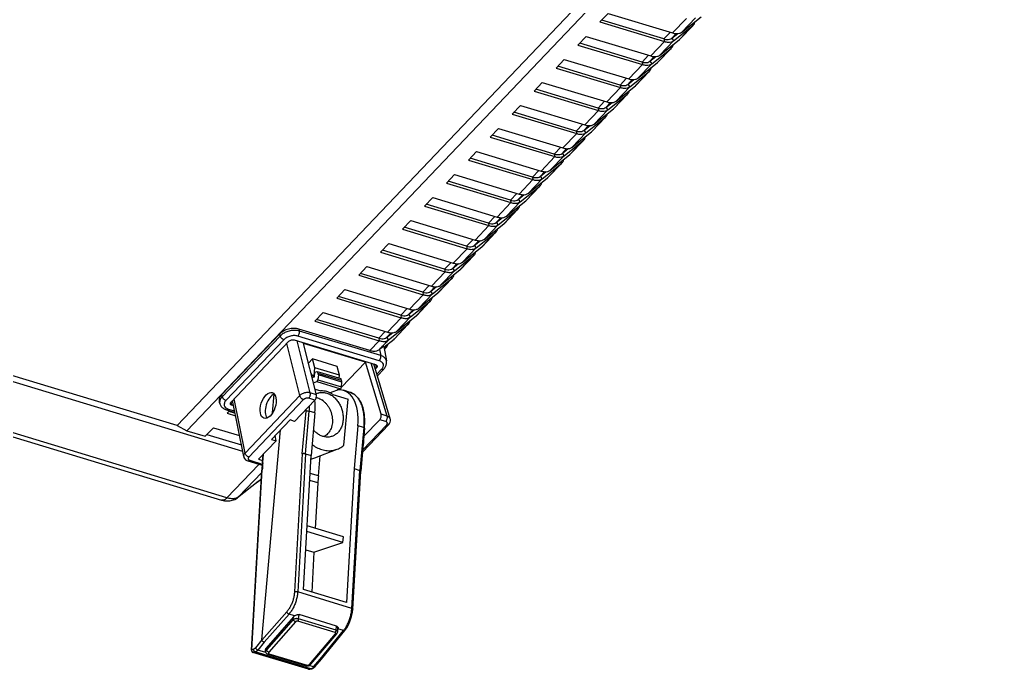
# Model space of a CAD drawing. Header units: millimetres. Extents: x 14343 to 15285, y -9166 to -7819.
# Drawn here: x 14652.8 to 14780.5, y -8918.6 to -8834.4 of the extents above; entities that cross this region are included whole.
import ezdxf

# ---------------------------------------------------------------- set-up
doc = ezdxf.new("R2010")
doc.units = ezdxf.units.MM

# ---------------------------------------------------------------- blocks, each defined once
blk = doc.blocks.new('u9')
at = {"color": 7, "linetype": 'Continuous'}
for p, q in [((122.87, 425.504), (121.991, 424.507)), ((123.025, 425.521), (122.149, 424.527)), ((122.986, 425.616), (122.87, 425.504)), ((123.025, 425.521), (123.612, 425.343)), ((123.526, 425.829), (123.261, 425.76)), ((123.631, 425.825), (123.367, 425.757)), ((123.367, 425.757), (130.575, 423.574)), ((123.631, 425.825), (130.821, 423.648)), ((123.688, 425.825), (130.878, 423.648)), ((128.803, 423.811), (123.846, 425.311)), ((128.957, 423.879), (124, 425.38)), ((121.989, 424.505), (118.965, 420.783)), ((122.149, 424.527), (119.127, 420.809)), ((123.397, 425.186), (120.007, 421.226)), ((123.558, 425.21), (120.168, 421.25)), ((121.989, 424.505), (121.991, 424.507)), ((125.355, 419.679), (128.831, 423.613)), ((125.632, 419.023), (129.179, 423.11)), ((125.662, 419.383), (129.138, 423.317)), ((129.138, 423.317), (129.104, 423.024)), ((129.243, 423.453), (129.208, 423.153)), ((129.218, 423.646), (130.249, 423.333)), ((129.428, 422.323), (130.249, 423.333)), ((131.035, 423.29), (129.675, 399.977)), ((131.09, 423.344), (129.73, 400.03)), ((129.738, 422.031), (130.564, 423.047)), ((130.575, 423.574), (130.821, 423.648)), ((130.789, 423.216), (131.035, 423.29)), ((126.204, 418.666), (129.428, 422.323)), ((126.509, 418.377), (129.737, 422.038)), ((129.738, 422.031), (127.304, 394.781)), ((119.127, 420.809), (119.857, 420.588)), ((119.84, 420.498), (119.857, 420.588)), ((119.892, 420.956), (119.857, 420.404)), ((120.034, 420.223), (124.906, 418.748)), ((120.09, 420.774), (120.055, 420.221)), ((120.09, 420.774), (124.955, 419.301)), ((120.202, 421.055), (125.066, 419.582)), ((124.955, 419.301), (124.903, 418.748)), ((125.662, 419.383), (125.628, 419.024)), ((117.941, 418.018), (116.896, 400.115)), ((118.061, 417.929), (117.016, 400.028)), ((118.061, 417.929), (125.083, 415.803)), ((125.474, 418.887), (126.204, 418.666)), ((117.761, 399.803), (118.741, 417.191)), ((118.741, 417.191), (124.343, 415.495)), ((122.972, 410.642), (123.264, 415.822)), ((124.343, 415.495), (123.335, 398.115)), ((124.08, 397.89), (125.083, 415.803)), ((124.494, 397.88), (125.497, 415.801)), ((122.972, 410.642), (119.208, 409.392)), ((124.043, 410.318), (122.972, 410.642)), ((119.208, 409.392), (119.143, 408.663)), ((119.208, 409.392), (123.906, 407.969)), ((119.143, 408.663), (123.864, 407.234)), ((122.465, 401.652), (122.798, 407.557)), ((130.108, 399.244), (134.25, 403.592)), ((130.197, 401.475), (132.875, 403.573)), ((132.76, 403.469), (132.872, 403.57)), ((133.244, 403.8), (132.875, 403.573)), ((133.878, 403.984), (133.244, 403.8)), ((134.25, 403.592), (237.384, 372.364)), ((237.413, 372.863), (134.971, 403.881)), ((129.746, 400.304), (132.76, 403.469)), ((130.086, 401.374), (132.76, 403.469)), ((122.465, 401.652), (123.522, 401.332)), ((130.086, 401.374), (129.79, 401.063)), ((129.79, 401.075), (130.008, 401.303)), ((130.198, 401.475), (130.007, 401.302)), ((130.008, 401.303), (130.008, 401.303)), ((116.401, 394.57), (116.896, 400.116)), ((116.521, 394.486), (117.016, 400.028)), ((117.761, 399.803), (117.016, 400.028)), ((117.266, 394.261), (117.761, 399.803)), ((122.398, 400.736), (122.165, 398.128)), ((122.398, 400.736), (123.468, 400.412)), ((129.71, 399.727), (129.73, 400.03)), ((130.152, 398.582), (127.872, 396.189)), ((129.602, 399.001), (129.504, 397.903)), ((129.657, 399.045), (129.56, 397.961)), ((129.607, 399.05), (129.602, 399.001)), ((130.152, 398.582), (129.629, 398.74)), ((131.296, 398.715), (129.67, 399.207)), ((131.536, 398.811), (129.684, 399.372)), ((116.675, 397.645), (113.271, 394.071)), ((116.652, 397.378), (113.538, 394.109)), ((122.868, 398.397), (119.956, 397.283)), ((122.84, 392.573), (123.335, 398.115)), ((124.08, 397.89), (123.335, 398.115)), ((124.08, 397.89), (123.585, 392.348)), ((124.494, 397.88), (123.998, 392.33)), ((124.315, 390.845), (131.412, 398.296)), ((124.813, 390.332), (131.909, 397.782)), ((131.909, 397.782), (133.322, 390.739)), ((132.084, 398.245), (133.543, 390.971)), ((237.001, 365.818), (132.225, 397.543)), ((116.573, 396.498), (116.477, 396.397)), ((116.477, 396.397), (116.562, 396.371)), ((119.086, 396.764), (118.553, 390.79)), ((126.076, 393.491), (128.472, 396.007)), ((128.472, 396.007), (127.872, 396.189)), ((127.872, 396.189), (128.011, 395.522)), ((136.853, 395.368), (132.39, 396.719)), ((33.426, 283.574), (139.453, 394.89)), ((116.493, 395.602), (114.443, 393.45)), ((120.692, 394.404), (120.76, 394.634)), ((136.018, 394.491), (132.632, 395.516)), ((136.018, 394.491), (137.082, 395.608)), ((139.453, 394.89), (137.082, 395.608)), ((140.71, 394.2), (139.453, 394.89)), ((34.911, 283.125), (140.71, 394.2)), ((113.653, 393.689), (114.443, 393.45)), ((116.521, 394.486), (117.266, 394.261)), ((122.841, 390.907), (125.475, 393.673)), ((125.475, 393.673), (126.076, 393.491)), ((140.71, 394.2), (236.957, 365.057)), ((113.071, 393.332), (115.206, 386.225)), ((113.467, 392.998), (114.267, 392.756)), ((113.467, 392.998), (115.531, 386.127)), ((114.267, 392.756), (116.306, 385.968)), ((122.84, 392.573), (123.585, 392.348)), ((128.339, 392.561), (128.122, 390.132)), ((134.237, 392.622), (133.146, 392.952)), ((133.212, 392.622), (134.008, 392.381)), ((134.318, 392.17), (133.237, 392.497)), ((134.077, 392.074), (133.273, 392.317)), ((133.921, 392.29), (134.237, 392.622)), ((121.776, 391.013), (121.966, 390.866)), ((122.841, 390.907), (123.631, 390.668)), ((133.723, 391.161), (126.214, 383.277)), ((126.874, 383.077), (134.384, 390.961)), ((133.409, 391.641), (133.608, 391.581)), ((133.608, 391.581), (133.704, 391.156)), ((135.25, 391.161), (135.172, 391.406)), ((118.27, 389.907), (119.146, 389.642)), ((120.529, 390.192), (118.553, 390.79)), ((120.95, 389.949), (119.542, 389.438)), ((119.648, 389.477), (119.745, 389.579)), ((122.824, 389.497), (122.076, 389.724)), ((122.644, 390.219), (123.445, 389.977)), ((122.644, 390.219), (124.306, 383.546)), ((123.445, 389.977), (125.127, 383.221)), ((124.813, 390.332), (126.496, 383.573)), ((127.364, 382.594), (134.874, 390.478)), ((127.44, 382.34), (134.95, 390.224)), ((134.95, 390.224), (134.874, 390.478)), ((116.306, 385.968), (119.415, 389.232)), ((119.411, 389.21), (119.354, 388.575)), ((119.354, 388.575), (122.402, 387.652)), ((119.379, 388.366), (122.428, 387.442)), ((119.379, 388.366), (119.482, 388.118)), ((122.458, 388.287), (119.411, 389.21)), ((122.595, 388.514), (119.542, 389.438)), ((122.402, 387.652), (122.458, 388.287)), ((123.033, 388.659), (122.595, 388.514)), ((114.75, 387.742), (113.928, 386.879)), ((114.806, 387.558), (114.195, 386.916)), ((122.538, 387.193), (119.482, 388.118)), ((119.691, 388.055), (119.658, 387.689)), ((119.658, 387.689), (122.858, 386.72)), ((119.658, 387.689), (119.945, 386.542)), ((122.428, 387.442), (122.538, 387.193)), ((122.842, 387.286), (122.538, 387.193)), ((122.895, 387.875), (122.842, 387.286)), ((122.948, 387.731), (122.858, 386.72)), ((122.884, 387.751), (122.948, 387.731)), ((122.982, 387.766), (122.887, 387.795)), ((123.078, 387.805), (122.893, 387.861)), ((123.202, 387.977), (122.895, 387.875)), ((122.982, 387.766), (122.948, 387.731)), ((123.322, 387.499), (123.309, 387.485)), ((113.901, 383.975), (113.565, 385.835)), ((114.501, 385.803), (125.06, 382.606)), ((114.855, 386.716), (115.01, 386.878)), ((114.97, 386.296), (114.855, 386.716)), ((125.529, 383.099), (114.971, 386.296)), ((116.306, 385.968), (124.306, 383.546)), ((119.945, 386.542), (123.145, 385.573)), ((122.858, 386.72), (123.145, 385.573)), ((123.665, 386.119), (123.145, 385.573)), ((114.307, 385.143), (124.866, 381.946)), ((114.47, 384.339), (114.307, 385.143)), ((115.702, 384.477), (114.495, 383.209)), ((115.702, 384.477), (124.919, 381.686)), ((113.891, 384.031), (112.571, 382.983)), ((113.635, 384.1), (113.556, 384.028)), ((113.597, 384.072), (113.556, 384.028)), ((113.848, 384.269), (113.635, 384.1)), ((113.699, 384.167), (113.635, 384.1)), ((113.775, 383.932), (113.635, 384.1)), ((113.838, 384.324), (113.693, 384.172)), ((113.84, 384.315), (113.786, 384.259)), ((122.859, 380.676), (114.495, 383.209)), ((114.551, 382.882), (114.495, 383.209)), ((112.23, 381.984), (109.726, 379.997)), ((112.23, 381.984), (110.45, 380.115)), ((112.492, 382.911), (110.785, 381.119)), ((113.294, 383.101), (110.79, 381.114)), ((112.571, 382.983), (110.79, 381.114)), ((113.431, 382.092), (111.65, 380.222)), ((113.551, 382.792), (112.755, 382.16)), ((112.966, 382.178), (113.551, 382.792)), ((113.551, 382.792), (113.294, 383.101)), ((121.795, 379.559), (113.431, 382.092)), ((113.716, 382.005), (114.551, 382.882)), ((114.551, 382.882), (122.63, 380.436)), ((124.919, 381.686), (124.866, 381.946)), ((127.44, 382.34), (127.364, 382.594)), ((110.79, 381.114), (110.711, 381.042)), ((110.753, 381.085), (110.711, 381.042)), ((110.927, 380.95), (110.79, 381.114)), ((121.795, 379.559), (122.859, 380.676)), ((109.647, 379.925), (107.94, 378.133)), ((110.45, 380.115), (107.946, 378.127)), ((109.726, 379.997), (107.946, 378.127)), ((110.706, 379.806), (109.91, 379.174)), ((110.121, 379.192), (110.706, 379.806)), ((110.706, 379.806), (110.45, 380.115)), ((110.872, 379.019), (111.707, 379.896)), ((120.015, 377.69), (111.65, 380.222)), ((111.707, 379.896), (111.65, 380.222)), ((111.707, 379.896), (119.786, 377.449)), ((109.386, 378.998), (106.882, 377.011)), ((109.386, 378.998), (107.605, 377.128)), ((107.946, 378.127), (107.867, 378.055)), ((107.908, 378.099), (107.867, 378.055)), ((108.082, 377.963), (107.946, 378.127)), ((110.586, 379.105), (108.806, 377.236)), ((118.951, 376.573), (110.586, 379.105)), ((106.803, 376.938), (105.096, 375.146)), ((107.605, 377.128), (105.101, 375.141)), ((106.882, 377.011), (105.101, 375.141)), ((107.862, 376.82), (107.066, 376.188)), ((107.277, 376.205), (107.862, 376.82)), ((107.862, 376.82), (107.605, 377.128)), ((108.027, 376.033), (108.862, 376.909)), ((117.17, 374.703), (108.806, 377.236)), ((108.862, 376.909), (108.806, 377.236)), ((108.862, 376.909), (116.941, 374.463)), ((118.951, 376.573), (120.015, 377.69)), ((106.541, 376.011), (104.037, 374.024)), ((106.541, 376.011), (104.761, 374.142)), ((107.742, 376.119), (105.961, 374.249)), ((116.106, 373.586), (107.742, 376.119)), ((105.101, 375.141), (105.022, 375.069)), ((105.064, 375.112), (105.022, 375.069)), ((105.238, 374.977), (105.101, 375.141)), ((114.325, 371.717), (105.961, 374.249)), ((106.018, 373.923), (105.961, 374.249)), ((116.106, 373.586), (117.17, 374.703)), ((103.697, 373.025), (101.193, 371.038)), ((103.697, 373.025), (101.916, 371.156)), ((103.958, 373.952), (102.251, 372.16)), ((104.761, 374.142), (102.257, 372.155)), ((104.037, 374.024), (102.257, 372.155)), ((104.897, 373.133), (103.117, 371.263)), ((105.017, 373.833), (104.221, 373.201)), ((104.432, 373.219), (105.017, 373.833)), ((105.017, 373.833), (104.761, 374.142)), ((113.262, 370.6), (104.897, 373.133)), ((105.183, 373.046), (106.018, 373.923)), ((106.018, 373.923), (114.097, 371.477)), ((102.257, 372.155), (102.178, 372.082)), ((102.219, 372.126), (102.178, 372.082)), ((102.393, 371.99), (102.257, 372.155)), ((113.262, 370.6), (114.325, 371.717)), ((101.114, 370.966), (99.407, 369.173)), ((101.916, 371.156), (99.412, 369.168)), ((101.193, 371.038), (99.412, 369.168)), ((102.173, 370.847), (101.377, 370.215)), ((101.588, 370.233), (102.173, 370.847)), ((102.173, 370.847), (101.916, 371.156)), ((102.338, 370.06), (103.173, 370.936)), ((111.481, 368.73), (103.117, 371.263)), ((103.173, 370.936), (103.117, 371.263)), ((103.173, 370.936), (111.252, 368.49)), ((100.852, 370.039), (98.348, 368.051)), ((100.852, 370.039), (99.072, 368.169)), ((99.412, 369.168), (99.333, 369.096)), ((99.375, 369.14), (99.333, 369.096)), ((99.549, 369.004), (99.412, 369.168)), ((102.053, 370.146), (100.272, 368.277)), ((110.417, 367.614), (102.053, 370.146)), ((98.269, 367.979), (96.562, 366.187)), ((99.072, 368.169), (96.568, 366.182)), ((98.348, 368.051), (96.568, 366.182)), ((99.328, 367.86), (98.532, 367.228)), ((98.743, 367.246), (99.328, 367.86)), ((99.328, 367.86), (99.072, 368.169)), ((99.494, 367.073), (100.329, 367.95)), ((108.636, 365.744), (100.272, 368.277)), ((100.329, 367.95), (100.272, 368.277)), ((100.329, 367.95), (108.408, 365.504)), ((110.417, 367.614), (111.481, 368.73)), ((98.008, 367.052), (95.504, 365.065)), ((98.008, 367.052), (96.227, 365.183)), ((99.208, 367.16), (97.427, 365.29)), ((107.573, 364.627), (99.208, 367.16)), ((96.568, 366.182), (96.489, 366.11)), ((96.53, 366.153), (96.489, 366.11)), ((96.704, 366.018), (96.568, 366.182)), ((105.792, 362.758), (97.427, 365.29)), ((97.484, 364.964), (97.427, 365.29)), ((107.573, 364.627), (108.636, 365.744)), ((95.163, 364.066), (92.659, 362.079)), ((95.163, 364.066), (93.383, 362.196)), ((95.425, 364.993), (93.718, 363.201)), ((96.227, 365.183), (93.723, 363.195)), ((95.504, 365.065), (93.723, 363.195)), ((96.364, 364.173), (94.583, 362.304)), ((96.484, 364.874), (95.688, 364.242)), ((95.899, 364.26), (96.484, 364.874)), ((96.484, 364.874), (96.227, 365.183)), ((104.728, 361.641), (96.364, 364.173)), ((96.649, 364.087), (97.484, 364.964)), ((97.484, 364.964), (105.563, 362.517)), ((93.723, 363.195), (93.644, 363.123)), ((93.686, 363.167), (93.644, 363.123)), ((93.86, 363.031), (93.723, 363.195)), ((104.728, 361.641), (105.792, 362.758)), ((92.58, 362.006), (90.873, 360.214)), ((93.383, 362.196), (90.879, 360.209)), ((92.659, 362.079), (90.879, 360.209)), ((93.639, 361.888), (92.843, 361.256)), ((93.054, 361.274), (93.639, 361.888)), ((93.639, 361.888), (93.383, 362.196)), ((93.805, 361.101), (94.639, 361.977)), ((102.947, 359.771), (94.583, 362.304)), ((94.639, 361.977), (94.583, 362.304)), ((94.639, 361.977), (102.719, 359.531)), ((92.319, 361.08), (89.815, 359.092)), ((92.319, 361.08), (90.538, 359.21)), ((90.879, 360.209), (90.8, 360.137)), ((90.841, 360.18), (90.8, 360.137)), ((91.015, 360.045), (90.879, 360.209)), ((93.519, 361.187), (91.738, 359.318)), ((101.884, 358.654), (93.519, 361.187)), ((89.736, 359.02), (88.029, 357.228)), ((90.538, 359.21), (88.034, 357.223)), ((89.815, 359.092), (88.034, 357.223)), ((90.795, 358.901), (89.998, 358.269)), ((90.21, 358.287), (90.795, 358.901)), ((90.795, 358.901), (90.538, 359.21)), ((90.96, 358.114), (91.795, 358.991)), ((100.103, 356.785), (91.738, 359.318)), ((91.795, 358.991), (91.738, 359.318)), ((91.795, 358.991), (99.874, 356.545)), ((101.884, 358.654), (102.947, 359.771)), ((89.474, 358.093), (86.97, 356.106)), ((89.474, 358.093), (87.694, 356.224)), ((90.675, 358.201), (88.894, 356.331)), ((99.039, 355.668), (90.675, 358.201)), ((88.034, 357.223), (87.955, 357.15)), ((87.997, 357.194), (87.955, 357.15)), ((88.171, 357.058), (88.034, 357.223)), ((97.258, 353.798), (88.894, 356.331)), ((88.95, 356.004), (88.894, 356.331)), ((99.039, 355.668), (100.103, 356.785)), ((86.63, 355.107), (84.126, 353.119)), ((86.63, 355.107), (84.849, 353.237)), ((86.891, 356.034), (85.184, 354.241)), ((87.694, 356.224), (85.19, 354.236)), ((86.97, 356.106), (85.19, 354.236)), ((87.83, 355.214), (86.049, 353.345)), ((87.95, 355.915), (87.154, 355.283)), ((87.365, 355.301), (87.95, 355.915)), ((87.95, 355.915), (87.694, 356.224)), ((96.195, 352.682), (87.83, 355.214)), ((88.115, 355.128), (88.95, 356.004)), ((88.95, 356.004), (97.029, 353.558)), ((85.19, 354.236), (85.111, 354.164)), ((85.152, 354.208), (85.111, 354.164)), ((85.326, 354.072), (85.19, 354.236)), ((96.195, 352.682), (97.258, 353.798)), ((84.047, 353.047), (82.34, 351.255)), ((84.849, 353.237), (82.345, 351.25)), ((84.126, 353.119), (82.345, 351.25)), ((85.106, 352.928), (84.309, 352.297)), ((84.521, 352.314), (85.106, 352.928)), ((85.106, 352.928), (84.849, 353.237)), ((85.271, 352.141), (86.106, 353.018)), ((94.414, 350.812), (86.049, 353.345)), ((86.106, 353.018), (86.049, 353.345)), ((86.106, 353.018), (94.185, 350.572)), ((83.785, 352.12), (81.281, 350.133)), ((83.785, 352.12), (82.005, 350.251)), ((82.345, 351.25), (82.266, 351.178)), ((82.308, 351.221), (82.266, 351.178)), ((82.482, 351.086), (82.345, 351.25)), ((84.986, 352.228), (83.205, 350.358)), ((93.35, 349.695), (84.986, 352.228)), ((81.202, 350.061), (79.495, 348.269)), ((82.005, 350.251), (79.501, 348.264)), ((81.281, 350.133), (79.501, 348.264)), ((82.261, 349.942), (81.465, 349.31)), ((81.676, 349.328), (82.261, 349.942)), ((82.261, 349.942), (82.005, 350.251)), ((82.426, 349.155), (83.261, 350.032)), ((91.569, 347.826), (83.205, 350.358)), ((83.261, 350.032), (83.205, 350.358)), ((83.261, 350.032), (91.34, 347.585)), ((93.35, 349.695), (94.414, 350.812)), ((80.941, 349.134), (78.437, 347.147)), ((80.941, 349.134), (79.16, 347.264)), ((82.141, 349.241), (80.36, 347.372)), ((90.505, 346.709), (82.141, 349.241)), ((79.501, 348.264), (79.422, 348.191)), ((79.463, 348.235), (79.422, 348.191)), ((79.637, 348.099), (79.501, 348.264)), ((90.505, 346.709), (91.569, 347.826)), ((78.096, 346.148), (75.592, 344.16)), ((78.096, 346.148), (76.316, 344.278)), ((78.358, 347.074), (76.651, 345.282)), ((79.16, 347.264), (76.656, 345.277)), ((78.437, 347.147), (76.656, 345.277)), ((79.297, 346.255), (77.516, 344.386)), ((79.417, 346.956), (78.62, 346.324)), ((78.832, 346.342), (79.417, 346.956)), ((79.417, 346.956), (79.16, 347.264)), ((87.661, 343.722), (79.297, 346.255)), ((79.582, 346.169), (80.417, 347.045)), ((88.725, 344.839), (80.36, 347.372)), ((80.417, 347.045), (80.36, 347.372)), ((80.417, 347.045), (88.496, 344.599)), ((76.656, 345.277), (76.577, 345.205)), ((76.618, 345.249), (76.577, 345.205)), ((76.793, 345.113), (76.656, 345.277)), ((87.661, 343.722), (88.725, 344.839)), ((75.513, 344.088), (73.806, 342.296)), ((76.316, 344.278), (73.812, 342.291)), ((75.592, 344.16), (73.812, 342.291)), ((76.572, 343.969), (75.776, 343.337)), ((75.987, 343.355), (76.572, 343.969)), ((76.572, 343.969), (76.316, 344.278)), ((76.737, 343.182), (77.572, 344.059)), ((85.88, 341.853), (77.516, 344.386)), ((77.572, 344.059), (77.516, 344.386)), ((77.572, 344.059), (85.651, 341.613)), ((75.252, 343.161), (72.748, 341.174)), ((75.252, 343.161), (73.471, 341.292)), ((73.812, 342.291), (73.732, 342.219)), ((73.948, 342.127), (73.812, 342.291)), ((76.452, 343.269), (74.671, 341.399)), ((84.816, 340.736), (76.452, 343.269)), ((73.774, 342.262), (73.732, 342.219)), ((84.816, 340.736), (85.88, 341.853))]:
    blk.add_line(p, q, dxfattribs=at)
for points in [[(123.261, 425.76), (123.158, 425.724), (122.986, 425.616)], [(124, 425.38), (123.918, 425.397), (123.804, 425.398), (123.688, 425.374), (123.575, 425.327), (123.472, 425.259), (123.397, 425.186)], [(129.243, 423.454), (129.242, 423.557), (129.217, 423.647), (129.173, 423.727), (129.111, 423.795), (129.032, 423.849), (128.957, 423.879)], [(118.965, 420.783), (118.715, 420.437), (118.465, 419.991), (118.258, 419.506), (118.098, 418.996), (117.99, 418.475), (117.941, 418.018)], [(120.007, 421.226), (119.954, 421.152), (119.911, 421.056), (119.892, 420.956)], [(134.971, 403.881), (134.593, 403.969), (133.878, 403.984)], [(129.657, 399.045), (129.683, 399.357), (129.71, 399.727)], [(132.084, 398.244), (132.056, 398.347), (131.974, 398.504), (131.853, 398.64), (131.694, 398.748), (131.537, 398.811)], [(113.271, 394.071), (113.171, 393.945), (113.086, 393.778), (113.046, 393.604), (113.049, 393.432), (113.072, 393.331)], [(116.401, 394.57), (116.364, 393.682), (116.427, 392.767), (116.597, 391.933), (116.868, 391.218), (117.231, 390.638), (117.678, 390.205), (118.195, 389.932), (118.272, 389.907)]]:
    blk.add_lwpolyline(points, dxfattribs=at)
for centre, radius, start, end in [((123.536, 425.189), 0.593, 116.03367, 118.76519), ((123.601, 425.538), 0.3, 91.62834, 104.52004), ((123.571, 425.654), 0.18, 93.31185, 104.57025), ((123.601, 425.537), 0.301, 73.19759, 91.58194), ((123.662, 425.744), 0.0855, 72.81014, 79.94968), ((130.791, 423.361), 0.3, 356.67543, 73.15322), ((121.908, 418.541), 3.588, 140.79355, 142.64446), ((97.873, 401.838), 31.856, 354.97931, 356.65105), ((123.945, 395.584), 3.013, 101.22304, 110.95434), ((132.23, 391.567), 8.681, 174.8405, 179.42098), ((132.552, 391.566), 8.588, 174.89279, 176.38343), ((118.76, 391.525), 1.69, 249.70093, 253.13606), ((121.907, 391.721), 1.806, 286.92673, 295.25313), ((123.087, 392.508), 1.97, 253.14007, 257.65622), ((115.025, 382.112), 9.876, 32.69621, 35.00304), ((114.153, 383.467), 0.819, 143.08873, 153.62867), ((114.136, 383.48), 0.797, 136.6171, 143.09633), ((113.049, 382.384), 0.767, 132.37257, 136.60688), ((113.03, 382.405), 0.738, 128.45051, 132.37169), ((111.308, 380.481), 0.819, 143.08873, 153.62867), ((111.291, 380.494), 0.797, 136.6171, 143.09633), ((110.205, 379.398), 0.767, 132.37257, 136.60688), ((110.186, 379.419), 0.738, 128.45051, 132.37169), ((108.447, 377.507), 0.797, 136.6171, 143.09633), ((107.36, 376.411), 0.767, 132.37257, 136.60688), ((107.341, 376.432), 0.738, 128.45051, 132.37169), ((108.464, 377.494), 0.819, 143.08873, 153.62867), ((105.619, 374.508), 0.819, 143.08873, 153.62867), ((105.602, 374.521), 0.797, 136.6171, 143.09633), ((104.516, 373.425), 0.767, 132.37257, 136.60688), ((104.497, 373.446), 0.738, 128.45051, 132.37169), ((102.775, 371.521), 0.819, 143.08873, 153.62867), ((102.757, 371.534), 0.797, 136.6171, 143.09633), ((101.671, 370.439), 0.767, 132.37257, 136.60688), ((101.652, 370.46), 0.738, 128.45051, 132.37169), ((99.913, 368.548), 0.797, 136.6171, 143.09633), ((98.827, 367.452), 0.767, 132.37257, 136.60688), ((98.808, 367.473), 0.738, 128.45051, 132.37169), ((99.93, 368.535), 0.819, 143.08873, 153.62867), ((97.086, 365.549), 0.819, 143.08873, 153.62867), ((97.068, 365.562), 0.797, 136.6171, 143.09633), ((95.982, 364.466), 0.767, 132.37257, 136.60688), ((95.963, 364.487), 0.738, 128.45051, 132.37169), ((94.241, 362.562), 0.819, 143.08873, 153.62867), ((94.224, 362.575), 0.797, 136.6171, 143.09633), ((93.138, 361.479), 0.767, 132.37257, 136.60688), ((93.119, 361.5), 0.738, 128.45051, 132.37169), ((90.293, 358.493), 0.767, 132.37257, 136.60688), ((90.274, 358.514), 0.738, 128.45051, 132.37169), ((91.397, 359.576), 0.819, 143.08873, 153.62867), ((91.379, 359.589), 0.797, 136.6171, 143.09633), ((88.552, 356.59), 0.819, 143.08873, 153.62867), ((88.535, 356.603), 0.797, 136.6171, 143.09633), ((87.449, 355.507), 0.767, 132.37257, 136.60688), ((87.429, 355.528), 0.738, 128.45051, 132.37169), ((85.707, 353.603), 0.819, 143.08873, 153.62867), ((85.69, 353.616), 0.797, 136.6171, 143.09633), ((84.604, 352.52), 0.767, 132.37257, 136.60688), ((84.585, 352.541), 0.738, 128.45051, 132.37169), ((81.76, 349.534), 0.767, 132.37257, 136.60688), ((81.74, 349.555), 0.738, 128.45051, 132.37169), ((82.863, 350.617), 0.819, 143.08873, 153.62867), ((82.846, 350.63), 0.797, 136.6171, 143.09633), ((80.018, 347.63), 0.819, 143.08873, 153.62867), ((80.001, 347.643), 0.797, 136.6171, 143.09633), ((78.915, 346.547), 0.767, 132.37257, 136.60688), ((78.896, 346.568), 0.738, 128.45051, 132.37169), ((77.174, 344.644), 0.819, 143.08873, 153.62867), ((77.157, 344.657), 0.797, 136.6171, 143.09633), ((76.071, 343.561), 0.767, 132.37257, 136.60688), ((76.051, 343.582), 0.738, 128.45051, 132.37169), ((74.329, 341.658), 0.819, 143.08873, 153.62867), ((74.312, 341.671), 0.797, 136.6171, 143.09633)]:
    blk.add_arc(centre, radius, start, end, dxfattribs=at)
for centre, major_axis, ratio, start_param, end_param in [((128.779, 423.231), (0.496, 0.263), 0.6186314, 5.2707237, 6.430506), ((125.922, 417.707), (3.814, 4.335), 0.0342626, -0.0467177, -0.0197526), ((120.347, 420.624), (0.482, 0.245), 0.6448925, 2.4872491, 2.5642502), ((125.232, 419.145), (0.492, 0.243), 0.6274609, -1.382172, -0.9812257), ((111.149, 397.298), (5.495, 17.665), 0.5626908, -1.2046441, -1.1522842), ((114.549, 393.064), (0.134, 0.482), 0.5650063, 0.8156144, 2.4125907), ((120.914, 395.376), (1.782, 5.729), 0.5626908, -4.3462367, -2.9027672), ((126.321, 393.739), (1.697, 5.755), 0.5354056, -4.3543664, -4.0499074), ((128.27, 391.797), (0.489, 1.68), 0.5285572, -2.7853768, -0.3944942), ((122.926, 390.528), (0.155, 0.476), 0.5327871, 0.8389168, 2.4358931), ((128.27, 391.797), (1.035, 1.451), 0.8077506, -2.5248894, -2.5134842), ((119.586, 388.653), (0.113, 0.384), 0.5354056, -4.3543664, -3.7238981), ((119.527, 389.248), (0.057, 0.192), 0.5354056, 0.3754758, 1.9288189), ((122.58, 388.324), (0.059, 0.191), 0.5626908, 0.3836055, 1.9369486), ((122.645, 387.727), (0.119, 0.382), 0.5626908, -4.3462367, -3.7157684), ((115.48, 385.414), (1.576, 1.449), 0.0694716, 3.0969391, 3.9546008)]:
    blk.add_ellipse(centre, major_axis=major_axis, ratio=ratio, start_param=start_param, end_param=end_param, dxfattribs=at)
blk.add_ellipse((128.912, 391.603), major_axis=(0.542, 1.664), ratio=0.5327871, dxfattribs=at)
for points, start_tangent, end_tangent in [([(122.878, 425.512), (122.87, 425.504)], (-0.7528062, -0.6582422), (-0.6430777, -0.7658009)), ([(123.025, 425.521), (122.94, 425.534), (122.878, 425.512)], (-0.9507061, 0.3100934), (-0.7528062, -0.6582422)), ([(123.251, 425.709), (123.136, 425.63), (123.025, 425.521)], (-0.8767429, -0.4809593), (-0.6569661, -0.7539201)), ([(123.367, 425.757), (123.274, 425.763), (123.261, 425.76)], (-0.9539963, 0.2998184), (-0.9673087, -0.2536019)), ([(123.367, 425.757), (123.276, 425.722)], (-0.966612, -0.2562446), (-0.8986711, -0.4386232)), ([(123.846, 425.311), (123.813, 425.318), (123.777, 425.319), (123.737, 425.313), (123.697, 425.302), (123.658, 425.286), (123.62, 425.264), (123.587, 425.239), (123.558, 425.21)], (-0.9571407, 0.2896233), (-0.6504125, -0.7595812)), ([(123.631, 425.825), (123.561, 425.834)], (-0.9539963, 0.2998184), (-0.9983322, -0.0577304)), ([(123.677, 425.828), (123.631, 425.825)], (-0.9845958, 0.174846), (-0.9632105, -0.268748)), ([(123.846, 425.311), (123.892, 425.354), (123.94, 425.378), (123.985, 425.383), (124, 425.38)], (0.6563004, 0.7544997), (0.9563809, -0.2921225)), ([(121.992, 424.507), (122.001, 424.516), (122.064, 424.539), (122.149, 424.527)], (0.6441862, 0.7648687), (0.9570884, -0.2897962)), ([(123.407, 425.196), (123.406, 425.195), (123.397, 425.186)], (-0.7581903, -0.6520334), (-0.6465664, -0.7628578)), ([(123.558, 425.21), (123.497, 425.221), (123.446, 425.216), (123.407, 425.196)], (-0.9593917, 0.2820772), (-0.7581903, -0.6520334)), ([(128.803, 423.811), (128.849, 423.853), (128.896, 423.878), (128.942, 423.882), (128.957, 423.879)], (0.6563009, 0.7544993), (0.9560814, -0.2931014)), ([(128.831, 423.613), (128.854, 423.644), (128.87, 423.675), (128.878, 423.705), (128.877, 423.734), (128.869, 423.759), (128.854, 423.781), (128.831, 423.799), (128.803, 423.811)], (0.6621197, 0.7493981), (-0.9570261, 0.2900019)), ([(128.831, 423.613), (128.896, 423.586), (128.961, 423.546), (129.021, 423.495), (129.073, 423.437), (129.113, 423.376), (129.138, 423.317)], (0.9547055, -0.2975523), (0.2799004, -0.960029)), ([(129.138, 423.317), (129.191, 423.359), (129.227, 423.405), (129.243, 423.452), (129.243, 423.454)], (0.8385349, 0.5448478), (0.111586, 0.9937548)), ([(130.249, 423.333), (130.355, 423.444), (130.465, 423.525), (130.575, 423.574)], (0.6354655, 0.7721293), (0.9594079, 0.2820221)), ([(130.249, 423.333), (130.349, 423.29), (130.443, 423.221), (130.519, 423.135), (130.564, 423.047)], (0.9629336, -0.2697384), (0.2969098, -0.9549055)), ([(130.564, 423.047), (130.637, 423.124), (130.713, 423.182), (130.789, 423.216)], (0.6307894, 0.7759541), (0.9576451, 0.2879511)), ([(130.575, 423.574), (130.666, 423.525), (130.739, 423.44), (130.782, 423.331), (130.789, 423.216)], (0.9599814, -0.2800639), (-0.1039386, -0.9945837)), ([(130.821, 423.648), (130.872, 423.65), (130.878, 423.648)], (0.9632105, 0.268748), (0.9554826, -0.2950475)), ([(130.821, 423.648), (130.894, 423.613)], (0.9599814, -0.2800639), (0.8219367, -0.5695789)), ([(130.894, 423.613), (130.958, 423.552)], (0.8219367, -0.5695789), (0.6259894, -0.7798316)), ([(130.958, 423.552), (131.006, 423.473), (131.033, 423.383), (131.035, 423.29)], (0.6259894, -0.7798316), (-0.1039386, -0.9945837)), ([(131.09, 423.344), (131.077, 423.316), (131.035, 423.29)], (-0.0838288, -0.9964802), (-0.9198637, -0.3922381)), ([(129.737, 422.038), (129.692, 422.126), (129.617, 422.21), (129.525, 422.28), (129.428, 422.323)], (-0.3205039, 0.9472472), (-0.9570884, 0.2897962)), ([(119.056, 420.718), (118.85, 420.422), (118.603, 419.976), (118.394, 419.486), (118.23, 418.97), (118.118, 418.444), (118.061, 417.929)], (-0.6068716, -0.7947999), (-0.0581635, -0.9983071)), ([(119.127, 420.809), (119.04, 420.819), (118.976, 420.795), (118.965, 420.783)], (-0.9629336, 0.2697385), (-0.6159514, -0.7877841)), ([(119.851, 420.402), (119.841, 420.463), (119.84, 420.498)], (-0.2819647, 0.9594248), (0.0479465, 0.9988499)), ([(120.034, 420.223), (119.939, 420.271), (119.871, 420.353), (119.851, 420.402)], (-0.9570884, 0.2897962), (-0.2819647, 0.9594248)), ([(119.892, 420.956), (119.897, 420.916), (119.92, 420.872), (119.962, 420.833), (120.019, 420.8), (120.09, 420.774)], (-0.0598587, -0.9982069), (0.9603123, -0.278927)), ([(120.168, 421.25), (120.107, 421.261), (120.055, 421.256), (120.016, 421.235), (120.007, 421.226)], (-0.9593917, 0.2820773), (-0.6465664, -0.7628577)), ([(120.202, 421.055), (120.16, 420.996), (120.127, 420.927), (120.103, 420.851), (120.09, 420.774)], (-0.6563009, -0.7544993), (-0.078439, -0.9969189)), ([(120.168, 421.25), (120.146, 421.22), (120.132, 421.189), (120.125, 421.159), (120.126, 421.131), (120.135, 421.105), (120.151, 421.084), (120.174, 421.067), (120.202, 421.055)], (-0.6502802, -0.7596944), (0.9570294, -0.2899909)), ([(125.066, 419.582), (125.025, 419.524), (124.991, 419.454), (124.967, 419.378), (124.955, 419.301)], (-0.6563019, -0.7544984), (-0.0784377, -0.996919)), ([(124.955, 419.301), (125.037, 419.281), (125.128, 419.269), (125.225, 419.266), (125.324, 419.272), (125.421, 419.288), (125.512, 419.312), (125.593, 419.344), (125.662, 419.383)], (0.9537573, -0.3005777), (0.8285778, 0.5598739)), ([(125.066, 419.582), (125.099, 419.575), (125.136, 419.574), (125.175, 419.579), (125.216, 419.59), (125.255, 419.606), (125.293, 419.627), (125.327, 419.651), (125.355, 419.679)], (0.9571382, -0.2896316), (0.6622479, 0.7492848)), ([(125.355, 419.679), (125.42, 419.652), (125.484, 419.612), (125.545, 419.561), (125.597, 419.503), (125.637, 419.442), (125.662, 419.383)], (0.9547054, -0.2975525), (0.2799006, -0.960029)), ([(118.061, 417.929), (117.984, 417.962), (117.945, 418), (117.943, 418.018)], (-0.9566525, 0.291232), (0.0747377, 0.9972032)), ([(125.474, 418.887), (125.321, 418.804), (125.166, 418.75), (125.025, 418.732), (124.906, 418.748)], (-0.8376254, -0.546245), (-0.9570884, 0.2897962)), ([(125.083, 415.803), (125.141, 416.318), (125.257, 416.842), (125.428, 417.356), (125.649, 417.842), (125.91, 418.284), (126.204, 418.666)], (0.0560435, 0.9984283), (0.6598605, 0.7513881)), ([(125.497, 415.801), (125.549, 416.264), (125.654, 416.735), (125.809, 417.198), (126.008, 417.636), (126.244, 418.033), (126.509, 418.377)], (0.0559735, 0.9984323), (0.6613153, 0.7501081)), ([(126.204, 418.666), (126.299, 418.621), (126.39, 418.55), (126.463, 418.464), (126.509, 418.377)], (0.9507061, -0.3100935), (0.3202222, -0.9473425)), ([(125.083, 415.803), (125.186, 415.781), (125.301, 415.773), (125.41, 415.78), (125.497, 415.801)], (0.9575224, -0.2883587), (0.9356829, 0.352842)), ([(132.88, 403.549), (133.158, 403.66)], (0.869766, 0.4934643), (0.9673974, 0.2532632)), ([(133.158, 403.66), (133.665, 403.702), (134.25, 403.592)], (0.9673974, 0.2532632), (0.9570797, -0.289825)), ([(134.25, 403.592), (134.588, 403.843), (134.92, 403.893), (134.971, 403.88)], (0.6896984, 0.7240967), (0.9527627, -0.3037158)), ([(132.76, 403.469), (132.88, 403.549)], (0.7852007, 0.6192414), (0.869766, 0.4934643)), ([(116.898, 400.114), (116.9, 400.098), (116.939, 400.061), (117.016, 400.028)], (-0.0774885, -0.9969932), (0.9570884, -0.2897962)), ([(129.728, 400.03), (129.722, 400.01), (129.675, 399.977)], (-0.0748888, -0.9971919), (-0.9198637, -0.3922381)), ([(129.655, 399.046), (129.649, 399.028), (129.602, 399.001)], (-0.0965884, -0.9953244), (-0.9460021, -0.3241606)), ([(131.296, 398.715), (131.374, 398.78), (131.454, 398.814), (131.529, 398.814), (131.536, 398.811)], (0.6896984, 0.7240967), (0.9560266, -0.2932799)), ([(131.412, 398.296), (131.465, 398.365), (131.495, 398.437), (131.502, 398.508), (131.483, 398.575), (131.441, 398.633), (131.378, 398.681), (131.296, 398.715)], (0.689551, 0.7242371), (-0.9570299, 0.2899892)), ([(119.957, 397.283), (119.647, 397.143), (119.086, 396.764)], (-0.9339089, -0.3575112), (-0.7620682, -0.6474968)), ([(123.216, 396.681), (122.958, 396.862), (122.3, 397.21), (121.618, 397.417), (120.934, 397.475), (120.27, 397.383), (119.957, 397.283)], (-0.7975285, 0.6032813), (-0.9339089, -0.3575112)), ([(124.08, 397.89), (124.183, 397.867), (124.298, 397.858), (124.407, 397.862), (124.494, 397.88)], (0.9570884, -0.2897962), (0.9473454, 0.3202135)), ([(131.412, 398.296), (131.52, 398.25), (131.628, 398.181), (131.727, 398.093), (131.811, 397.993), (131.873, 397.887), (131.909, 397.782)], (0.9570884, -0.2897961), (0.2188596, -0.9757564)), ([(131.909, 397.782), (132.016, 397.919), (132.078, 398.062), (132.09, 398.203), (132.084, 398.244)], (0.6970639, 0.717009), (-0.1961976, 0.9805644)), ([(119.196, 393.527), (119.29, 394.061), (119.472, 394.548), (119.733, 394.967), (120.065, 395.304), (120.453, 395.544), (120.634, 395.616)], (0.0889519, 0.9960359), (0.9480975, 0.3179796)), ([(120.634, 395.616), (120.886, 395.681), (121.342, 395.706), (121.808, 395.621), (122.264, 395.427), (122.692, 395.134), (123.041, 394.792)], (0.9480975, 0.3179796), (0.6588517, -0.7522729)), ([(120.692, 394.404), (120.819, 394.74), (120.99, 395.043), (121.2, 395.305), (121.444, 395.52), (121.657, 395.653)], (0.287113, 0.9578967), (0.8853587, 0.4649086)), ([(113.538, 394.109), (113.436, 394.127), (113.348, 394.117), (113.28, 394.08), (113.271, 394.071)], (-0.9570884, 0.2897961), (-0.6867784, -0.7268669)), ([(113.538, 394.109), (113.484, 394.039), (113.454, 393.967), (113.447, 393.896), (113.466, 393.83), (113.508, 393.771), (113.571, 393.723), (113.653, 393.689)], (-0.689551, -0.7242371), (0.9570299, -0.2899892)), ([(113.653, 393.689), (113.582, 393.597), (113.522, 393.485), (113.478, 393.36), (113.453, 393.231), (113.449, 393.107), (113.467, 392.998)], (-0.6896984, -0.7240967), (0.2651034, -0.96422)), ([(116.403, 394.57), (116.404, 394.553), (116.444, 394.518), (116.521, 394.486)], (-0.096588, -0.9953245), (0.9570884, -0.2897962)), ([(117.776, 390.148), (117.638, 390.254), (117.438, 390.446), (117.254, 390.671), (117.088, 390.928), (116.94, 391.216), (116.812, 391.532), (116.704, 391.875), (116.617, 392.242), (116.551, 392.631), (116.507, 393.044), (116.486, 393.478), (116.488, 393.949), (116.521, 394.486)], (-0.8202703, 0.5719761), (0.0889501, 0.9960361)), ([(122.432, 389.993), (122.229, 389.944), (121.772, 389.918), (121.306, 390.004), (120.85, 390.197), (120.422, 390.491), (120.037, 390.874), (119.71, 391.332), (119.454, 391.846), (119.28, 392.398), (119.192, 392.966), (119.196, 393.527)], (-0.9566115, -0.2913664), (0.0889519, 0.9960359)), ([(121.776, 391.013), (121.602, 391.162), (121.339, 391.438), (121.108, 391.754), (120.914, 392.102), (120.76, 392.474), (120.651, 392.863), (120.589, 393.258), (120.574, 393.653), (120.609, 394.036), (120.692, 394.404)], (-0.7897902, 0.6133771), (0.287113, 0.9578967)), ([(113.072, 393.331), (113.093, 393.275), (113.177, 393.159), (113.304, 393.065), (113.467, 392.998)], (0.2887617, -0.957401), (0.9600275, -0.2799056)), ([(123.998, 392.33), (123.911, 392.315), (123.803, 392.313), (123.688, 392.324), (123.585, 392.347)], (-0.958169, -0.2862029), (-0.9570884, 0.2897962)), ([(134.077, 392.074), (134.227, 392.171), (134.317, 392.168)], (0.6896984, 0.7240967), (0.9642298, -0.2650677)), ([(134.235, 392.014), (134.077, 392.074)], (-0.9043681, 0.4267533), (-0.9570884, 0.2897962)), ([(134.719, 391.984), (134.318, 392.17)], (-0.8332048, 0.5529645), (-0.9570884, 0.2897962)), ([(122.516, 390.623), (122.197, 390.75), (121.889, 390.93), (121.776, 391.013)], (-0.9570884, 0.2897962), (-0.7897902, 0.6133771)), ([(123.631, 390.668), (123.727, 390.648), (123.832, 390.645), (123.942, 390.657), (124.051, 390.686), (124.152, 390.728), (124.242, 390.782), (124.315, 390.845)], (0.9571458, -0.2896065), (0.6898483, 0.723954)), ([(124.315, 390.845), (124.424, 390.8), (124.531, 390.731), (124.63, 390.643), (124.714, 390.542), (124.776, 390.436), (124.813, 390.332)], (0.9570884, -0.2897962), (0.2188597, -0.9757563)), ([(133.608, 391.581), (133.739, 391.511), (133.807, 391.408), (133.81, 391.397)], (0.9570884, -0.2897962), (0.2056982, -0.9786155)), ([(133.802, 391.285), (133.723, 391.161)], (-0.3132678, -0.9496648), (-0.6896984, -0.7240967)), ([(133.81, 391.397), (133.802, 391.285)], (0.2056982, -0.9786155), (-0.3132678, -0.9496648)), ([(134.606, 391.615), (134.424, 391.892), (134.235, 392.014)], (-0.2643705, 0.9644212), (-0.9043681, 0.4267533)), ([(134.384, 390.961), (134.591, 391.286), (134.606, 391.615)], (0.6896984, 0.7240967), (-0.2643705, 0.9644212)), ([(134.384, 390.961), (134.59, 390.854), (134.768, 390.679), (134.874, 390.478)], (0.9570884, -0.2897962), (0.2870722, -0.9579089)), ([(135.172, 391.406), (135.006, 391.72), (134.719, 391.984)], (-0.3062761, 0.9519427), (-0.8332048, 0.5529645)), ([(134.874, 390.478), (135.123, 390.836), (135.205, 391.203)], (0.6896984, 0.7240967), (-0.020143, 0.9997971)), ([(134.95, 390.224), (135.126, 390.447), (135.238, 390.679), (135.283, 390.911), (135.259, 391.133), (135.25, 391.161)], (0.6896984, 0.7240967), (-0.3067683, 0.9517842)), ([(135.205, 391.203), (135.171, 391.406)], (-0.020143, 0.9997971), (-0.3042317, 0.9525981)), ([(118.174, 389.94), (118.082, 389.977), (117.853, 390.098), (117.776, 390.148)], (-0.9379077, 0.346885), (-0.8202703, 0.5719761)), ([(120.529, 390.192), (120.901, 389.968), (121.289, 389.813), (121.684, 389.731), (122.076, 389.724)], (0.8151859, -0.5791993), (0.9969767, 0.0777014)), ([(123.631, 390.668), (123.559, 390.576), (123.5, 390.463), (123.456, 390.338), (123.431, 390.21), (123.427, 390.086), (123.445, 389.977)], (-0.6896984, -0.7240968), (0.2651033, -0.96422)), ([(123.445, 389.977), (123.637, 389.936), (123.849, 389.928), (124.068, 389.952), (124.285, 390.008), (124.488, 390.094), (124.667, 390.203), (124.813, 390.332)], (0.9541047, -0.2994731), (0.6823198, 0.7310538)), ([(123.078, 387.805), (123.055, 387.807), (123.018, 387.795), (122.982, 387.766)], (-0.9588456, 0.2839278), (-0.6896984, -0.7240967)), ([(123.115, 387.777), (123.088, 387.801), (123.078, 387.805)], (-0.5737792, 0.81901), (-0.9588456, 0.2839278)), ([(113.928, 386.879), (113.68, 386.535), (113.562, 386.179), (113.565, 385.835)], (-0.6896984, -0.7240967), (0.1774193, -0.9841354)), ([(113.566, 385.836), (113.648, 385.611), (113.907, 385.333), (114.307, 385.143)], (0.1818759, -0.9833215), (0.9570884, -0.2897962)), ([(114.195, 386.916), (114.013, 386.927), (113.929, 386.877)], (-0.9570884, 0.2897962), (-0.7088279, -0.7053814)), ([(114.084, 386.78), (113.988, 386.591), (113.972, 386.262)], (-0.5650758, -0.825039), (0.2643557, -0.9644252)), ([(113.972, 386.262), (114.155, 385.985), (114.501, 385.803)], (0.2643557, -0.9644252), (0.9570884, -0.2897962)), ([(114.195, 386.916), (114.084, 386.78)], (-0.6896984, -0.7240967), (-0.5650758, -0.825039)), ([(114.501, 385.803), (114.375, 385.611), (114.305, 385.37), (114.307, 385.143)], (-0.6896984, -0.7240967), (0.1985146, -0.9800979)), ([(114.772, 386.468), (114.771, 386.469), (114.777, 386.592), (114.855, 386.716)], (-0.2740926, 0.9617033), (0.6896984, 0.7240967)), ([(114.971, 386.296), (114.839, 386.366), (114.772, 386.468)], (-0.9570884, 0.2897962), (-0.2740926, 0.9617033)), ([(115.702, 384.477), (115.225, 384.562), (114.805, 384.515), (114.47, 384.339)], (-0.9570884, 0.2897962), (-0.7675754, -0.6409586)), ([(114.019, 383.862), (113.69, 383.517), (113.294, 383.101)], (-0.6886897, -0.7250562), (-0.6896984, -0.7240967)), ([(114.495, 383.209), (114.026, 383.296), (113.617, 383.259), (113.294, 383.101)], (-0.9570884, 0.2897962), (-0.783285, -0.6216627)), ([(113.419, 383.831), (113.345, 383.614)], (-0.4440876, -0.8959834), (-0.2076705, -0.9781988)), ([(114.47, 384.339), (114.086, 383.932), (114.019, 383.862)], (-0.6896984, -0.7240967), (-0.6886897, -0.7250562)), ([(126.214, 383.277), (126.074, 383.172), (125.896, 383.101), (125.704, 383.076), (125.529, 383.099)], (-0.6896984, -0.7240967), (-0.9570884, 0.2897962)), ([(112.962, 382.179), (112.553, 382.142), (112.23, 381.984)], (-0.9982985, 0.0583097), (-0.783285, -0.6216627)), ([(113.431, 382.092), (112.962, 382.179)], (-0.9570884, 0.2897962), (-0.9982985, 0.0583097)), ([(114.551, 382.882), (114.161, 382.955), (113.82, 382.924), (113.551, 382.792)], (-0.9570884, 0.2897962), (-0.783285, -0.6216627)), ([(125.06, 382.606), (124.934, 382.414), (124.863, 382.173), (124.866, 381.946)], (-0.6896984, -0.7240967), (0.1985145, -0.9800979)), ([(124.866, 381.946), (125.368, 381.862), (125.922, 381.894), (126.475, 382.037), (126.972, 382.278), (127.364, 382.594)], (0.9570884, -0.2897962), (0.6896984, 0.7240967)), ([(124.919, 381.686), (125.226, 381.62), (125.562, 381.599), (125.914, 381.624), (126.268, 381.693), (126.61, 381.804), (126.927, 381.953), (127.207, 382.134), (127.44, 382.34)], (0.9570884, -0.2897962), (0.6896984, 0.7240967)), ([(125.06, 382.606), (125.519, 382.544), (126.03, 382.611), (126.508, 382.8), (126.874, 383.077)], (0.9570884, -0.2897962), (0.6896984, 0.7240967)), ([(126.874, 383.077), (127.08, 382.97), (127.258, 382.794), (127.364, 382.594)], (0.9570884, -0.2897962), (0.2870722, -0.9579089)), ([(110.574, 380.844), (110.5, 380.628)], (-0.4440876, -0.8959834), (-0.2076705, -0.9781988)), ([(111.65, 380.222), (111.181, 380.31), (110.773, 380.273), (110.45, 380.115)], (-0.9570884, 0.2897962), (-0.783285, -0.6216627)), ([(111.707, 379.896), (111.316, 379.968), (110.975, 379.938), (110.706, 379.806)], (-0.9570884, 0.2897962), (-0.783285, -0.6216627)), ([(110.118, 379.193), (109.709, 379.156), (109.386, 378.998)], (-0.9982985, 0.0583097), (-0.783285, -0.6216627)), ([(110.586, 379.105), (110.118, 379.193)], (-0.9570884, 0.2897962), (-0.9982985, 0.0583097)), ([(108.806, 377.236), (108.337, 377.323), (107.928, 377.286), (107.605, 377.128)], (-0.9570884, 0.2897962), (-0.783285, -0.6216627)), ([(107.73, 377.858), (107.656, 377.641)], (-0.4440876, -0.8959834), (-0.2076705, -0.9781988)), ([(108.862, 376.909), (108.472, 376.982), (108.131, 376.951), (107.862, 376.82)], (-0.9570884, 0.2897962), (-0.783285, -0.6216627)), ([(107.273, 376.206), (106.864, 376.17), (106.541, 376.011)], (-0.9982985, 0.0583097), (-0.783285, -0.6216627)), ([(107.742, 376.119), (107.273, 376.206)], (-0.9570884, 0.2897962), (-0.9982985, 0.0583097)), ([(105.961, 374.249), (105.492, 374.337), (105.084, 374.3), (104.761, 374.142)], (-0.9570884, 0.2897962), (-0.783285, -0.6216627)), ([(104.885, 374.872), (104.811, 374.655)], (-0.4440876, -0.8959834), (-0.2076705, -0.9781988)), ([(104.429, 373.22), (104.02, 373.183), (103.697, 373.025)], (-0.9982985, 0.0583097), (-0.783285, -0.6216627)), ([(104.897, 373.133), (104.429, 373.22)], (-0.9570884, 0.2897962), (-0.9982985, 0.0583097)), ([(106.018, 373.923), (105.627, 373.995), (105.286, 373.965), (105.017, 373.833)], (-0.9570884, 0.2897962), (-0.783285, -0.6216627)), ([(102.041, 371.885), (101.967, 371.668)], (-0.4440876, -0.8959834), (-0.2076705, -0.9781988)), ([(103.117, 371.263), (102.648, 371.35), (102.239, 371.314), (101.916, 371.156)], (-0.9570884, 0.2897962), (-0.783285, -0.6216627)), ([(103.173, 370.936), (102.783, 371.009), (102.442, 370.979), (102.173, 370.847)], (-0.9570884, 0.2897962), (-0.783285, -0.6216627)), ([(101.584, 370.233), (101.175, 370.197), (100.852, 370.039)], (-0.9982985, 0.0583097), (-0.783285, -0.6216627)), ([(102.053, 370.146), (101.584, 370.233)], (-0.9570884, 0.2897962), (-0.9982985, 0.0583097)), ([(100.272, 368.277), (99.803, 368.364), (99.395, 368.327), (99.072, 368.169)], (-0.9570884, 0.2897962), (-0.783285, -0.6216627)), ([(99.196, 368.899), (99.122, 368.682)], (-0.4440876, -0.8959834), (-0.2076705, -0.9781988)), ([(100.329, 367.95), (99.938, 368.023), (99.597, 367.992), (99.328, 367.86)], (-0.9570884, 0.2897962), (-0.783285, -0.6216627)), ([(98.74, 367.247), (98.331, 367.21), (98.008, 367.052)], (-0.9982985, 0.0583097), (-0.783285, -0.6216627)), ([(99.208, 367.16), (98.74, 367.247)], (-0.9570884, 0.2897962), (-0.9982985, 0.0583097)), ([(97.427, 365.29), (96.959, 365.378), (96.55, 365.341), (96.227, 365.183)], (-0.9570884, 0.2897962), (-0.783285, -0.6216627)), ([(96.352, 365.912), (96.278, 365.696)], (-0.4440876, -0.8959834), (-0.2076705, -0.9781988)), ([(95.895, 364.261), (95.486, 364.224), (95.163, 364.066)], (-0.9982985, 0.0583097), (-0.783285, -0.6216627)), ([(96.364, 364.173), (95.895, 364.261)], (-0.9570884, 0.2897962), (-0.9982985, 0.0583097)), ([(97.484, 364.964), (97.093, 365.036), (96.753, 365.006), (96.484, 364.874)], (-0.9570884, 0.2897962), (-0.783285, -0.6216627)), ([(93.507, 362.926), (93.433, 362.709)], (-0.4440876, -0.8959834), (-0.2076705, -0.9781988)), ([(94.583, 362.304), (94.114, 362.391), (93.705, 362.355), (93.383, 362.196)], (-0.9570884, 0.2897962), (-0.783285, -0.6216627)), ([(94.639, 361.977), (94.249, 362.05), (93.908, 362.019), (93.639, 361.888)], (-0.9570884, 0.2897962), (-0.783285, -0.6216627)), ([(93.051, 361.274), (92.642, 361.238), (92.319, 361.08)], (-0.9982985, 0.0583097), (-0.783285, -0.6216627)), ([(93.519, 361.187), (93.051, 361.274)], (-0.9570884, 0.2897962), (-0.9982985, 0.0583097)), ([(91.738, 359.318), (91.27, 359.405), (90.861, 359.368), (90.538, 359.21)], (-0.9570884, 0.2897962), (-0.783285, -0.6216627)), ([(90.663, 359.94), (90.589, 359.723)], (-0.4440876, -0.8959834), (-0.2076705, -0.9781988)), ([(91.795, 358.991), (91.404, 359.064), (91.064, 359.033), (90.795, 358.901)], (-0.9570884, 0.2897962), (-0.783285, -0.6216627)), ([(90.206, 358.288), (89.797, 358.251), (89.474, 358.093)], (-0.9982985, 0.0583097), (-0.783285, -0.6216627)), ([(90.675, 358.201), (90.206, 358.288)], (-0.9570884, 0.2897962), (-0.9982985, 0.0583097)), ([(88.894, 356.331), (88.425, 356.418), (88.016, 356.382), (87.694, 356.224)], (-0.9570884, 0.2897962), (-0.783285, -0.6216627)), ([(87.818, 356.953), (87.744, 356.737)], (-0.4440876, -0.8959834), (-0.2076705, -0.9781988)), ([(87.361, 355.301), (86.953, 355.265), (86.63, 355.107)], (-0.9982985, 0.0583097), (-0.783285, -0.6216627)), ([(87.83, 355.214), (87.361, 355.301)], (-0.9570884, 0.2897962), (-0.9982985, 0.0583097)), ([(88.95, 356.004), (88.56, 356.077), (88.219, 356.047), (87.95, 355.915)], (-0.9570884, 0.2897962), (-0.783285, -0.6216627)), ([(84.974, 353.967), (84.9, 353.75)], (-0.4440876, -0.8959834), (-0.2076705, -0.9781988)), ([(86.049, 353.345), (85.581, 353.432), (85.172, 353.395), (84.849, 353.237)], (-0.9570884, 0.2897962), (-0.783285, -0.6216627)), ([(86.106, 353.018), (85.715, 353.091), (85.375, 353.06), (85.106, 352.928)], (-0.9570884, 0.2897962), (-0.783285, -0.6216627)), ([(84.517, 352.315), (84.108, 352.278), (83.785, 352.12)], (-0.9982985, 0.0583097), (-0.783285, -0.6216627)), ([(84.986, 352.228), (84.517, 352.315)], (-0.9570884, 0.2897962), (-0.9982985, 0.0583097)), ([(83.205, 350.358), (82.736, 350.446), (82.327, 350.409), (82.005, 350.251)], (-0.9570884, 0.2897962), (-0.783285, -0.6216627)), ([(82.129, 350.981), (82.055, 350.764)], (-0.4440876, -0.8959834), (-0.2076705, -0.9781988)), ([(83.261, 350.032), (82.871, 350.104), (82.53, 350.074), (82.261, 349.942)], (-0.9570884, 0.2897962), (-0.783285, -0.6216627)), ([(81.672, 349.329), (81.264, 349.292), (80.941, 349.134)], (-0.9982985, 0.0583097), (-0.783285, -0.6216627)), ([(82.141, 349.241), (81.672, 349.329)], (-0.9570884, 0.2897962), (-0.9982985, 0.0583097)), ([(80.36, 347.372), (79.892, 347.459), (79.483, 347.423), (79.16, 347.264)], (-0.9570884, 0.2897962), (-0.783285, -0.6216627)), ([(79.285, 347.994), (79.211, 347.777)], (-0.4440876, -0.8959834), (-0.2076705, -0.9781988)), ([(78.828, 346.342), (78.419, 346.306), (78.096, 346.148)], (-0.9982985, 0.0583097), (-0.783285, -0.6216627)), ([(79.297, 346.255), (78.828, 346.342)], (-0.9570884, 0.2897962), (-0.9982985, 0.0583097)), ([(80.417, 347.045), (80.026, 347.118), (79.686, 347.087), (79.417, 346.956)], (-0.9570884, 0.2897962), (-0.783285, -0.6216627)), ([(76.44, 345.008), (76.366, 344.791)], (-0.4440876, -0.8959834), (-0.2076705, -0.9781988)), ([(77.516, 344.386), (77.047, 344.473), (76.638, 344.436), (76.316, 344.278)], (-0.9570884, 0.2897962), (-0.783285, -0.6216627)), ([(77.572, 344.059), (77.182, 344.132), (76.841, 344.101), (76.572, 343.969)], (-0.9570884, 0.2897962), (-0.783285, -0.6216627)), ([(75.983, 343.356), (75.575, 343.319), (75.252, 343.161)], (-0.9982985, 0.0583097), (-0.783285, -0.6216627)), ([(76.452, 343.269), (75.983, 343.356)], (-0.9570884, 0.2897962), (-0.9982985, 0.0583097)), ([(73.596, 342.021), (73.522, 341.805)], (-0.4440876, -0.8959834), (-0.2076705, -0.9781988))]:
    blk.add_spline(points, degree=3, dxfattribs=dict(at, start_tangent=start_tangent, end_tangent=end_tangent))

msp = doc.modelspace()

# ---------------------------------------------------------------- block references
at = {"rotation": 180}
msp.add_blockref('u9', (14813.95, -8492.81), dxfattribs=at)

doc.saveas('drawing.dxf')
